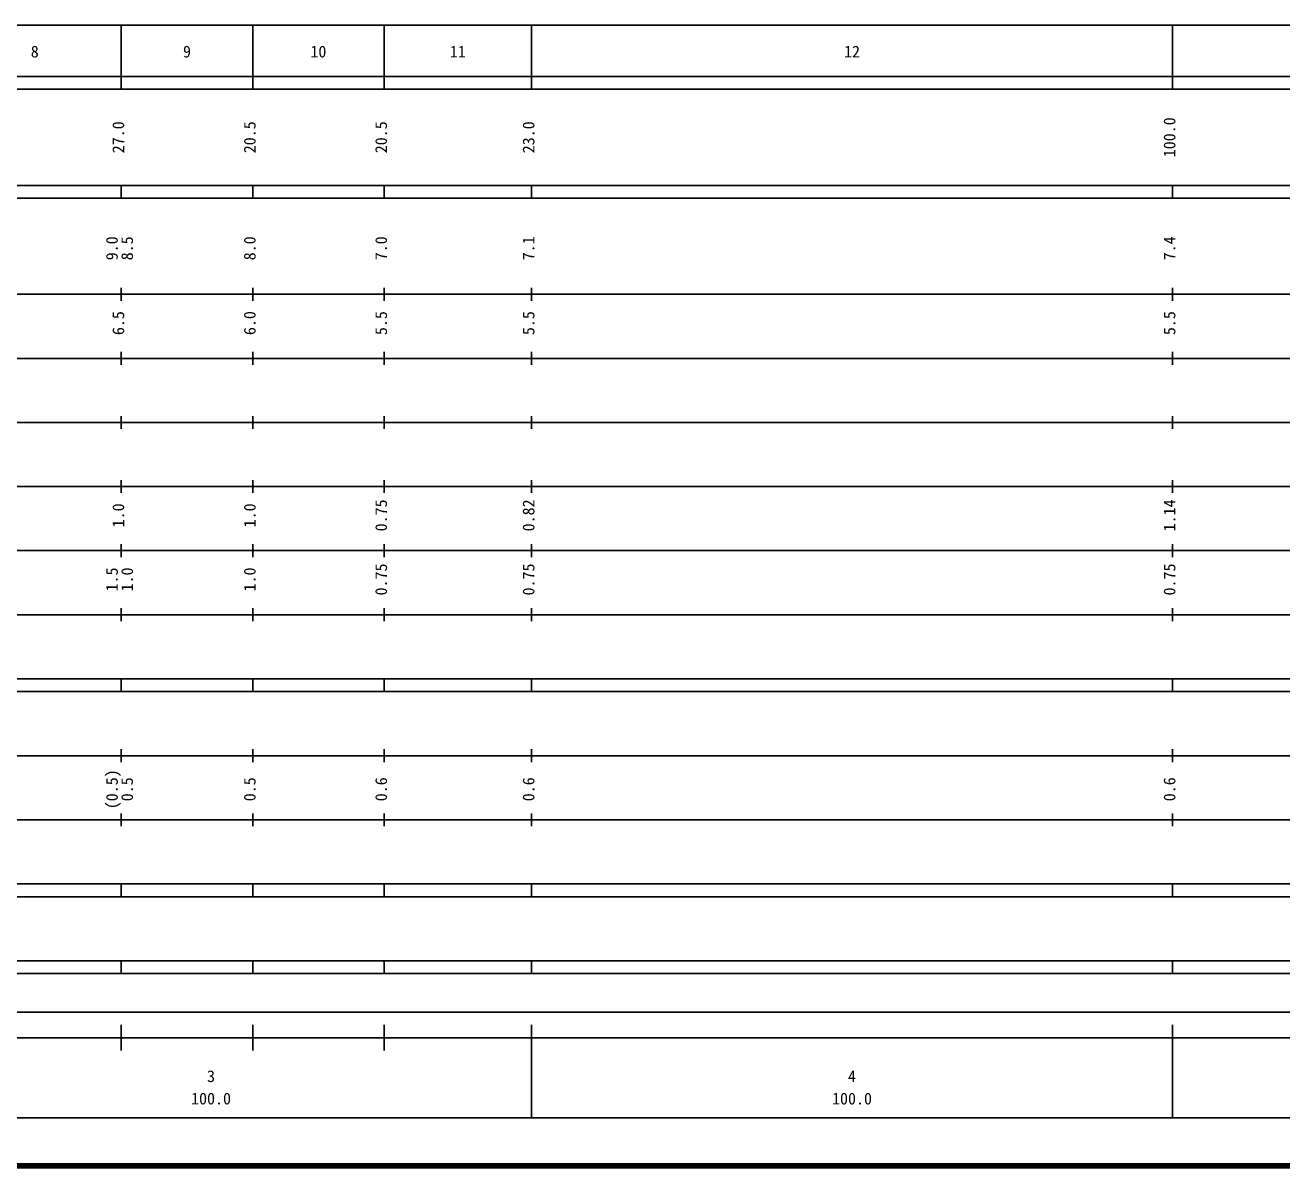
# Model space of a CAD drawing. Units: millimetres on the paper, enlarged 1000 times. Extents: x 40000 to 680000, y 20000 to 380000.
# Drawn here: x 288996 to 485068, y 20000 to 198000 of the extents above; entities that cross this region are included whole.
import ezdxf
from ezdxf.enums import TextEntityAlignment as Align

# ---------------------------------------------------------------- set-up
doc = ezdxf.new("R2010")
doc.units = ezdxf.units.MM
doc.header["$LTSCALE"] = 1000
doc.layers.add('M-TTL', color=2, linetype='Continuous', lineweight=140)
doc.layers.add('M-TTL-BAND', color=7, linetype='Continuous', lineweight=25)
doc.styles.add('ＭＳ ゴシック', font='')
doc.styles.get('ＭＳ ゴシック').set_extended_font_data('MS Gothic')

msp = doc.modelspace()

# ---------------------------------------------------------------- linework, layer by layer
at = {"layer": 'M-TTL'}
msp.add_line((40000, 20000), (680000, 20000), dxfattribs=at)
at = {"layer": 'M-TTL-BAND'}
for p, q in [((68000, 198000), (579000, 198000)), ((304000, 188000), (304000, 198000)), ((324500, 188000), (324500, 198000)), ((345000, 188000), (345000, 198000)), ((368000, 188000), (368000, 198000)), ((468000, 188000), (468000, 198000)), ((40000, 190000), (579000, 190000)), ((40000, 188000), (579000, 188000)), ((40000, 173000), (579000, 173000)), ((304000, 171000), (304000, 173000)), ((324500, 171000), (324500, 173000)), ((345000, 171000), (345000, 173000)), ((368000, 171000), (368000, 173000)), ((468000, 171000), (468000, 173000)), ((40000, 171000), (579000, 171000)), ((304000, 155000), (304000, 157000)), ((324500, 155000), (324500, 157000)), ((345000, 155000), (345000, 157000)), ((368000, 155000), (368000, 157000)), ((468000, 155000), (468000, 157000)), ((40000, 156000), (579000, 156000)), ((46000, 146000), (579000, 146000)), ((304000, 145000), (304000, 147000)), ((324500, 145000), (324500, 147000)), ((345000, 145000), (345000, 147000)), ((368000, 145000), (368000, 147000)), ((468000, 145000), (468000, 147000)), ((52000, 136000), (579000, 136000)), ((304000, 135000), (304000, 137000)), ((324500, 135000), (324500, 137000)), ((345000, 135000), (345000, 137000)), ((368000, 135000), (368000, 137000)), ((468000, 135000), (468000, 137000)), ((46000, 126000), (579000, 126000)), ((304000, 125000), (304000, 127000)), ((324500, 125000), (324500, 127000)), ((345000, 125000), (345000, 127000)), ((368000, 125000), (368000, 127000)), ((468000, 125000), (468000, 127000)), ((52000, 116000), (579000, 116000)), ((304000, 115000), (304000, 117000)), ((324500, 115000), (324500, 117000)), ((345000, 115000), (345000, 117000)), ((368000, 115000), (368000, 117000)), ((468000, 115000), (468000, 117000)), ((46000, 106000), (579000, 106000)), ((304000, 105000), (304000, 107000)), ((324500, 105000), (324500, 107000)), ((345000, 105000), (345000, 107000)), ((368000, 105000), (368000, 107000)), ((468000, 105000), (468000, 107000)), ((40000, 96000), (579000, 96000)), ((304000, 94000), (304000, 96000)), ((324500, 94000), (324500, 96000)), ((345000, 94000), (345000, 96000)), ((368000, 94000), (368000, 96000)), ((468000, 94000), (468000, 96000)), ((40000, 94000), (579000, 94000)), ((304000, 83000), (304000, 85000)), ((324500, 83000), (324500, 85000)), ((345000, 83000), (345000, 85000)), ((368000, 83000), (368000, 85000)), ((468000, 83000), (468000, 85000)), ((49000, 84000), (579000, 84000)), ((304000, 73000), (304000, 75000)), ((324500, 73000), (324500, 75000)), ((345000, 73000), (345000, 75000)), ((368000, 73000), (368000, 75000)), ((468000, 73000), (468000, 75000)), ((40000, 74000), (579000, 74000)), ((40000, 64000), (579000, 64000)), ((304000, 62000), (304000, 64000)), ((324500, 62000), (324500, 64000)), ((345000, 62000), (345000, 64000)), ((368000, 62000), (368000, 64000)), ((468000, 62000), (468000, 64000)), ((40000, 62000), (579000, 62000)), ((40000, 52000), (579000, 52000)), ((304000, 50000), (304000, 52000)), ((324500, 50000), (324500, 52000)), ((345000, 50000), (345000, 52000)), ((368000, 50000), (368000, 52000)), ((468000, 50000), (468000, 52000)), ((40000, 50000), (579000, 50000)), ((71000, 44000), (565000, 44000)), ((304000, 38000), (304000, 42000)), ((324500, 38000), (324500, 42000)), ((345000, 38000), (345000, 42000)), ((368000, 27500), (368000, 42000)), ((468000, 27500), (468000, 42000)), ((40000, 40000), (579000, 40000)), ((68000, 27500), (579000, 27500))]:
    msp.add_line(p, q, dxfattribs=at)

# ---------------------------------------------------------------- texts
at = {"layer": 'M-TTL-BAND', "style": 'ＭＳ ゴシック'}
for s, p in [('8', (290500, 192405)), ('9', (314250, 192405)), ('10', (334750, 192405)), ('11', (356500, 192405)), ('12', (418000, 192405)), ('3', (318000, 32523)), ('4', (418000, 32523)), ('100.0', (318000, 29033)), ('100.0', (418000, 29033))]:
    msp.add_text(s, height=1833, dxfattribs=at).set_placement(p, align=Align.BOTTOM_CENTER)
for s, p in [('27.0', (305000, 180500)), ('20.5', (325500, 180500)), ('20.5', (346000, 180500)), ('23.0', (369000, 180500)), ('100.0', (469000, 180500)), ('9.0', (304000, 163174)), ('8.5', (306370, 163174)), ('8.0', (325500, 163174)), ('7.0', (346000, 163174)), ('7.1', (369000, 163174)), ('7.4', (469000, 163174)), ('6.5', (305000, 151500)), ('6.0', (325500, 151500)), ('5.5', (346000, 151500)), ('5.5', (369000, 151500)), ('5.5', (469000, 151500)), ('0.75', (346000, 121500)), ('0.82', (369000, 121500)), ('1.14', (469000, 121500)), ('1.0', (305000, 121500)), ('1.0', (325500, 121500)), ('0.75', (346000, 111500)), ('0.75', (369000, 111500)), ('0.75', (469000, 111500)), ('1.5', (304000, 111500)), ('1.0', (306370, 111500)), ('1.0', (325500, 111500)), ('(0.5)', (304000, 78764)), ('0.5', (306370, 78764)), ('0.5', (325500, 78764)), ('0.6', (346000, 78764)), ('0.6', (369000, 78764)), ('0.6', (469000, 78764))]:
    msp.add_text(s, height=1833, rotation=90, dxfattribs=at).set_placement(p, align=Align.BOTTOM_CENTER)

doc.saveas('drawing.dxf')
